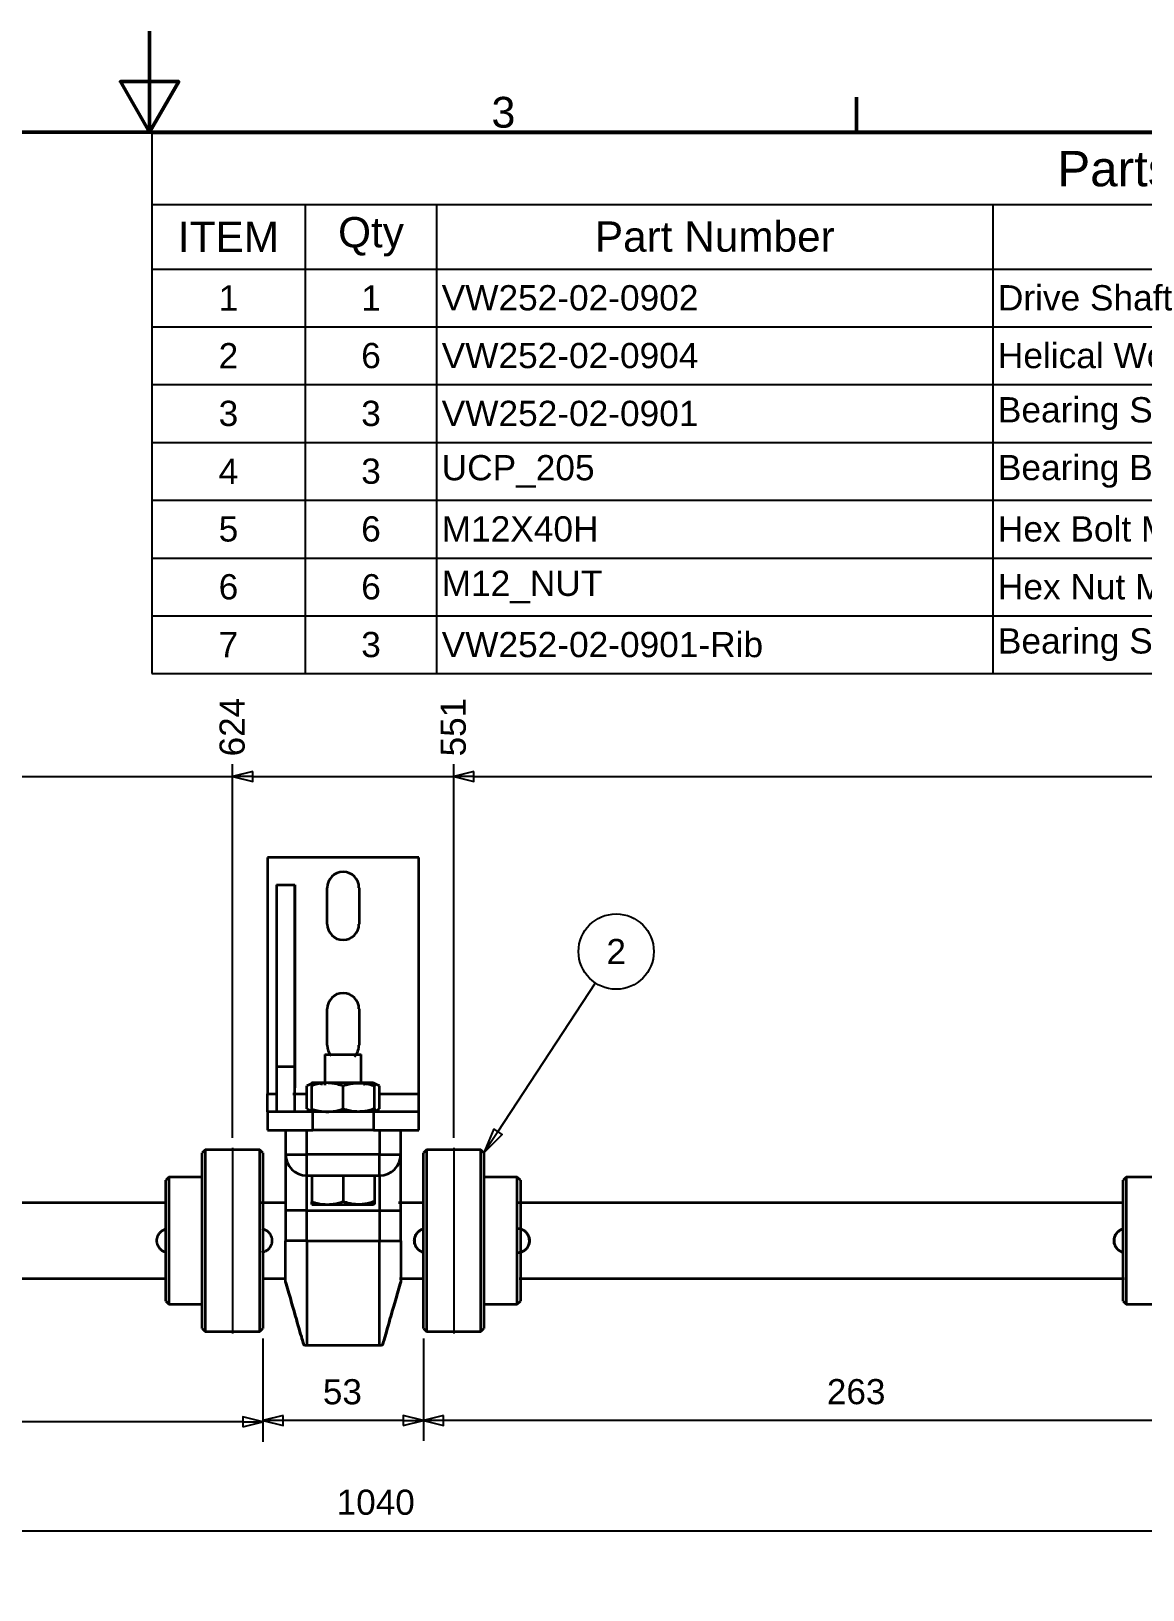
# Paper-space layout 'Roller Drive Assly' of a CAD drawing. Header units: millimetres. Extents: x 0 to 420, y 0 to 297.
# Drawn here: x 198.3 to 308.4, y 142.6 to 297 of the extents above; entities that cross this region are included whole.
import ezdxf

# ---------------------------------------------------------------- set-up
doc = ezdxf.new("R2010")
doc.units = ezdxf.units.MM
doc.linetypes.add('ACAD_ISO08W100', pattern=[36, 24, -3, 6, -3])
for name, color, linetype, lineweight in [('2dTransBorder', 7, 'Continuous', 35), ('Centerline', 7, 'ACAD_ISO08W100', 25), ('Dimensions', 5, 'Continuous', 25), ('Leader Lines', 5, 'Continuous', 25), ('Visible Edges', 7, 'Continuous', 50)]:
    doc.layers.add(name, color=color, linetype=linetype, lineweight=lineweight)
doc.layers.add('Title', color=7, linetype='Continuous')
doc.styles.add('Current-ISO', font='ARIAL.TTF')
doc.styles.get("Standard").update_dxf_attribs({"font": 'ARIAL.TTF'})
doc.styles.add('Text Style19', font='ARIAL.TTF')
doc.styles.add('Text Style6', font='ARIAL.TTF')

# ---------------------------------------------------------------- blocks, each defined once
blk = doc.blocks.new('2dTransSymbol10')
at = {"color": 179}
for points in [[(239.12, 159.92), (237.12, 159.42), (239.12, 158.92), (239.12, 159.92)], [(314.02, 158.92), (316.02, 159.42), (314.02, 159.92), (314.02, 158.92)]]:
    blk.add_solid(points, dxfattribs=at)
at = {"layer": 'Dimensions', "color": 179, "linetype": 'Continuous', "lineweight": 25, "true_color": 0x262659}
for p, q in [((237.12, 167.52), (237.12, 157.42)), ((316.02, 167.52), (316.02, 157.42)), ((239.12, 159.92), (237.12, 159.42)), ((239.12, 159.42), (237.12, 159.42)), ((237.12, 159.42), (239.12, 158.92)), ((239.12, 158.92), (239.12, 159.92)), ((314.02, 159.42), (239.12, 159.42)), ((316.02, 159.42), (314.02, 159.92)), ((314.02, 159.92), (314.02, 158.92)), ((314.02, 159.42), (316.02, 159.42)), ((314.02, 158.92), (316.02, 159.42))]:
    blk.add_line(p, q, dxfattribs=at)
for points in [[(239.12, 159.92), (237.12, 159.42), (239.12, 158.92), (239.12, 159.92)], [(314.02, 158.92), (316.02, 159.42), (314.02, 159.92), (314.02, 158.92)]]:
    blk.add_lwpolyline(points, dxfattribs=at)
at = {"layer": 'Dimensions', "color": 18, "linetype": 'Continuous', "lineweight": 25, "true_color": 0x000000, "insert": (277.08, 160.99), "char_height": 2.489, "attachment_point": 7, "style": 'Text Style6'}
blk.add_mtext('263', dxfattribs=at)
blk = doc.blocks.new('2dTransSymbol11')
at = {"color": 179}
for points in [[(223.22, 159.91), (221.22, 159.41), (223.22, 158.91), (223.22, 159.91)], [(235.12, 158.91), (237.12, 159.41), (235.12, 159.91), (235.12, 158.91)]]:
    blk.add_solid(points, dxfattribs=at)
at = {"layer": 'Dimensions', "color": 179, "linetype": 'Continuous', "lineweight": 25, "true_color": 0x262659}
for p, q in [((221.22, 167.52), (221.22, 157.41)), ((237.12, 167.52), (237.12, 157.41)), ((223.22, 159.91), (221.22, 159.41)), ((223.22, 159.41), (221.22, 159.41)), ((221.22, 159.41), (223.22, 158.91)), ((223.22, 158.91), (223.22, 159.91)), ((235.12, 159.41), (223.22, 159.41)), ((237.12, 159.41), (235.12, 159.91)), ((235.12, 159.91), (235.12, 158.91)), ((235.12, 159.41), (237.12, 159.41)), ((235.12, 158.91), (237.12, 159.41))]:
    blk.add_line(p, q, dxfattribs=at)
for points in [[(223.22, 159.91), (221.22, 159.41), (223.22, 158.91), (223.22, 159.91)], [(235.12, 158.91), (237.12, 159.41), (235.12, 159.91), (235.12, 158.91)]]:
    blk.add_lwpolyline(points, dxfattribs=at)
at = {"layer": 'Dimensions', "linetype": 'Continuous', "lineweight": 25, "insert": (227.16, 160.98), "char_height": 2.489, "attachment_point": 7, "style": 'Text Style6'}
blk.add_mtext('53', dxfattribs=at)
blk = doc.blocks.new('2dTransSymbol12')
at = {"color": 179}
for points in [[(144.32, 159.79), (142.32, 159.29), (144.32, 158.79), (144.32, 159.79)], [(219.22, 158.79), (221.22, 159.29), (219.22, 159.79), (219.22, 158.79)]]:
    blk.add_solid(points, dxfattribs=at)
at = {"layer": 'Dimensions', "color": 179, "linetype": 'Continuous', "lineweight": 25, "true_color": 0x262659}
for p, q in [((142.32, 167.52), (142.32, 157.29)), ((221.22, 167.52), (221.22, 157.29)), ((144.32, 159.79), (142.32, 159.29)), ((144.32, 159.29), (142.32, 159.29)), ((142.32, 159.29), (144.32, 158.79)), ((144.32, 158.79), (144.32, 159.79)), ((219.22, 159.29), (144.32, 159.29)), ((221.22, 159.29), (219.22, 159.79)), ((219.22, 159.79), (219.22, 158.79)), ((219.22, 159.29), (221.22, 159.29)), ((219.22, 158.79), (221.22, 159.29))]:
    blk.add_line(p, q, dxfattribs=at)
for points in [[(144.32, 159.79), (142.32, 159.29), (144.32, 158.79), (144.32, 159.79)], [(219.22, 158.79), (221.22, 159.29), (219.22, 159.79), (219.22, 158.79)]]:
    blk.add_lwpolyline(points, dxfattribs=at)
at = {"layer": 'Dimensions', "color": 178, "linetype": 'Continuous', "lineweight": 25, "true_color": 0x000003, "insert": (179.8, 160.86), "char_height": 2.489, "attachment_point": 7, "style": 'Text Style6'}
blk.add_mtext('263', dxfattribs=at)
blk = doc.blocks.new('2dCenterLine7')
at = {"layer": 'Centerline', "lineweight": 25}
blk.add_line((240.12, 186.42), (240.12, 168.02), dxfattribs=at)
blk = doc.blocks.new('2dCenterLine8')
at = {"layer": 'Centerline', "lineweight": 25}
blk.add_line((218.22, 186.42), (218.22, 168.02), dxfattribs=at)
blk = doc.blocks.new('2dTransSymbol15')
at = {"color": 179}
for points in [[(220.22, 223.68), (218.22, 223.18), (220.22, 222.68), (220.22, 223.68)], [(242.12, 223.68), (240.12, 223.18), (242.12, 222.68), (242.12, 223.68)]]:
    blk.add_solid(points, dxfattribs=at)
at = {"layer": 'Dimensions', "color": 179, "linetype": 'Continuous', "lineweight": 25, "true_color": 0x262659}
for p, q in [((218.22, 210.44), (218.22, 224.41)), ((240.12, 210.44), (240.12, 224.41)), ((147.32, 223.18), (218.22, 223.18)), ((220.22, 223.68), (218.22, 223.18)), ((220.22, 223.18), (218.22, 223.18)), ((218.22, 223.18), (220.22, 222.68)), ((220.22, 222.68), (220.22, 223.68)), ((220.22, 223.18), (240.12, 223.18)), ((242.12, 223.68), (240.12, 223.18)), ((242.12, 223.18), (240.12, 223.18)), ((240.12, 223.18), (242.12, 222.68)), ((242.12, 222.68), (242.12, 223.68)), ((242.12, 223.18), (313.02, 223.18)), ((218.22, 195.71), (218.22, 210.44)), ((240.12, 195.71), (240.12, 210.44)), ((218.22, 187.42), (218.22, 195.71)), ((240.12, 187.42), (240.12, 195.71))]:
    blk.add_line(p, q, dxfattribs=at)
for points in [[(220.22, 223.68), (218.22, 223.18), (220.22, 222.68), (220.22, 223.68)], [(242.12, 223.68), (240.12, 223.18), (242.12, 222.68), (242.12, 223.68)]]:
    blk.add_lwpolyline(points, dxfattribs=at)
at = {"layer": 'Dimensions', "linetype": 'Continuous', "lineweight": 25, "char_height": 2.489, "attachment_point": 7, "rotation": 90, "style": 'Text Style6'}
for s, insert in [('624', (219.45, 225.18)), ('551', (241.35, 225.18))]:
    blk.add_mtext(s, dxfattribs=dict(at, insert=insert))
blk = doc.blocks.new('2dTransSymbol23')
at = {"layer": 'Dimensions', "color": 179, "linetype": 'Continuous', "lineweight": 25, "true_color": 0x262659}
blk.add_line((95.42, 148.47), (403.42, 148.47), dxfattribs=at)
at = {"layer": 'Dimensions', "linetype": 'Continuous', "lineweight": 25, "insert": (228.53, 150.04), "char_height": 2.489, "attachment_point": 7, "style": 'Text Style6'}
blk.add_mtext('1040', dxfattribs=at)
blk = doc.blocks.new('2dTransSymbol25')
at = {"color": 179}
blk.add_solid([(244.08, 188.29), (243.12, 185.92), (244.91, 187.74), (244.08, 188.29)], dxfattribs=at)
at = {"layer": 'Leader Lines', "color": 179, "linetype": 'Continuous', "lineweight": 25, "true_color": 0x262659}
for p, q in [((244.5, 188.01), (254.17, 202.74)), ((244.08, 188.29), (243.12, 185.92)), ((244.5, 188.01), (243.12, 185.92)), ((243.12, 185.92), (244.91, 187.74)), ((244.91, 187.74), (244.08, 188.29))]:
    blk.add_line(p, q, dxfattribs=at)
blk.add_lwpolyline([(244.08, 188.29), (243.12, 185.92), (244.91, 187.74), (244.08, 188.29)], dxfattribs=at)
blk.add_circle((256.21, 205.85), 3.73, dxfattribs=at)
at = {"layer": 'Leader Lines', "color": 18, "linetype": 'Continuous', "lineweight": 25, "true_color": 0x000000, "insert": (255.25, 204.61), "char_height": 2.49, "attachment_point": 7, "style": 'Text Style19'}
blk.add_mtext('2', dxfattribs=at)
blk = doc.blocks.new('*T45')
at = {"color": 0, "lineweight": -2}
for p, q in [((0, 0), (15.21, 0)), ((0, 0), (0, -7.06)), ((15.21, 0), (28.22, 0)), ((28.22, 0), (83.31, 0)), ((83.31, 0), (145.61, 0)), ((145.61, 0), (199.77, 0)), ((199.77, 0), (199.77, -7.06)), ((0, -7.06), (15.21, -7.06)), ((0, -7.06), (0, -13.45)), ((15.21, -7.06), (28.22, -7.06)), ((15.21, -7.06), (15.21, -13.45)), ((28.22, -7.06), (83.31, -7.06)), ((28.22, -7.06), (28.22, -13.45)), ((83.31, -7.06), (145.61, -7.06)), ((83.31, -7.06), (83.31, -13.45)), ((145.61, -7.06), (199.77, -7.06)), ((145.61, -7.06), (145.61, -13.45)), ((199.77, -7.06), (199.77, -13.45)), ((0, -13.45), (15.21, -13.45)), ((0, -13.45), (0, -19.17)), ((15.21, -13.45), (28.22, -13.45)), ((15.21, -13.45), (15.21, -19.17)), ((28.22, -13.45), (83.31, -13.45)), ((28.22, -13.45), (28.22, -19.17)), ((83.31, -13.45), (145.61, -13.45)), ((83.31, -13.45), (83.31, -19.17)), ((145.61, -13.45), (199.77, -13.45)), ((145.61, -13.45), (145.61, -19.17)), ((199.77, -13.45), (199.77, -19.17)), ((0, -19.17), (15.21, -19.17)), ((0, -19.17), (0, -24.89)), ((15.21, -19.17), (28.22, -19.17)), ((15.21, -19.17), (15.21, -24.89)), ((28.22, -19.17), (83.31, -19.17)), ((28.22, -19.17), (28.22, -24.89)), ((83.31, -19.17), (145.61, -19.17)), ((83.31, -19.17), (83.31, -24.89)), ((145.61, -19.17), (199.77, -19.17)), ((145.61, -19.17), (145.61, -24.89)), ((199.77, -19.17), (199.77, -24.89)), ((0, -24.89), (15.21, -24.89)), ((0, -24.89), (0, -30.62)), ((15.21, -24.89), (28.22, -24.89)), ((15.21, -24.89), (15.21, -30.62)), ((28.22, -24.89), (83.31, -24.89)), ((28.22, -24.89), (28.22, -30.62)), ((83.31, -24.89), (145.61, -24.89)), ((83.31, -24.89), (83.31, -30.62)), ((145.61, -24.89), (199.77, -24.89)), ((145.61, -24.89), (145.61, -30.62)), ((199.77, -24.89), (199.77, -30.62)), ((0, -30.62), (15.21, -30.62)), ((0, -30.62), (0, -36.34)), ((15.21, -30.62), (28.22, -30.62)), ((15.21, -30.62), (15.21, -36.34)), ((28.22, -30.62), (83.31, -30.62)), ((28.22, -30.62), (28.22, -36.34)), ((83.31, -30.62), (145.61, -30.62)), ((83.31, -30.62), (83.31, -36.34)), ((145.61, -30.62), (199.77, -30.62)), ((145.61, -30.62), (145.61, -36.34)), ((199.77, -30.62), (199.77, -36.34)), ((0, -36.34), (15.21, -36.34)), ((0, -36.34), (0, -42.07)), ((15.21, -36.34), (28.22, -36.34)), ((15.21, -36.34), (15.21, -42.07)), ((28.22, -36.34), (83.31, -36.34)), ((28.22, -36.34), (28.22, -42.07)), ((83.31, -36.34), (145.61, -36.34)), ((83.31, -36.34), (83.31, -42.07)), ((145.61, -36.34), (199.77, -36.34)), ((145.61, -36.34), (145.61, -42.07)), ((199.77, -36.34), (199.77, -42.07)), ((0, -42.07), (15.21, -42.07)), ((0, -42.07), (0, -47.79)), ((15.21, -42.07), (28.22, -42.07)), ((15.21, -42.07), (15.21, -47.79)), ((28.22, -42.07), (83.31, -42.07)), ((28.22, -42.07), (28.22, -47.79)), ((83.31, -42.07), (145.61, -42.07)), ((83.31, -42.07), (83.31, -47.79)), ((145.61, -42.07), (199.77, -42.07)), ((145.61, -42.07), (145.61, -47.79)), ((199.77, -42.07), (199.77, -47.79)), ((0, -47.79), (15.21, -47.79)), ((0, -47.79), (0, -53.51)), ((15.21, -47.79), (28.22, -47.79)), ((15.21, -47.79), (15.21, -53.51)), ((28.22, -47.79), (83.31, -47.79)), ((28.22, -47.79), (28.22, -53.51)), ((83.31, -47.79), (145.61, -47.79)), ((83.31, -47.79), (83.31, -53.51)), ((145.61, -47.79), (199.77, -47.79)), ((145.61, -47.79), (145.61, -53.51)), ((199.77, -47.79), (199.77, -53.51)), ((0, -53.51), (15.21, -53.51)), ((15.21, -53.51), (28.22, -53.51)), ((28.22, -53.51), (83.31, -53.51)), ((83.31, -53.51), (145.61, -53.51)), ((145.61, -53.51), (199.77, -53.51))]:
    blk.add_line(p, q, dxfattribs=at)
at = {"color": 0}
for s, insert, char_height, width, attachment_point in [('Parts List', (99.88, -3.53), 3.5, 198.7679, 5), ('ITEM', (7.6, -10.25), 3, 14.2079, 5), ('Qty', (21.72, -10.25), 3, 12.0168, 5), ('Part Number', (55.77, -10.25), 3, 54.0891, 5), ('Description', (114.46, -10.25), 3, 61.2948, 5), ('Remarks', (172.69, -10.25), 3, 53.1593, 5), ('1', (7.6, -16.31), 2.5, 14.2079, 5), ('1', (21.72, -16.31), 2.5, 12.0168, 5), ('VW252-02-0902', (28.72, -16.31), 2.5, 54.0891, 4), ('Drive Shaft', (83.81, -16.31), 2.5, 61.2948, 4), ('See Drg. VW252-02-0901', (146.11, -16.31), 2.5, 53.1593, 4), ('2', (7.6, -22.03), 2.5, 14.2079, 5), ('6', (21.72, -22.03), 2.5, 12.0168, 5), ('VW252-02-0904', (28.72, -22.03), 2.5, 54.0891, 4), ('Helical Worm Wheel', (83.81, -22.03), 2.5, 61.2948, 4), ('B.O.', (146.11, -22.03), 2.5, 53.1593, 4), ('Bearing Support Plate', (83.81, -27.76), 2.5, 61.2948, 4), ('See Drg. VW252-02-0901', (146.11, -27.76), 2.5, 53.1593, 4), ('3', (7.6, -27.76), 2.5, 14.2079, 5), ('3', (21.72, -27.76), 2.5, 12.0168, 5), ('VW252-02-0901', (28.72, -27.76), 2.5, 54.0891, 4), ('4', (7.6, -33.48), 2.5, 14.2079, 5), ('3', (21.72, -33.48), 2.5, 12.0168, 5), ('UCP_205', (28.72, -33.48), 2.5, 54.0891, 4), ('Bearing Block UCP205', (83.81, -33.48), 2.5, 61.2948, 4), ('B.O.', (146.11, -33.48), 2.5, 53.1593, 4), ('5', (7.6, -39.2), 2.5, 14.2079, 5), ('6', (21.72, -39.2), 2.5, 12.0168, 5), ('M12X40H', (28.72, -39.2), 2.5, 54.0891, 4), ('Hex Bolt M12x40', (83.81, -39.2), 2.5, 61.2948, 4), ('B.O.', (146.11, -39.2), 2.5, 53.1593, 4), ('6', (7.6, -44.93), 2.5, 14.2079, 5), ('6', (21.72, -44.93), 2.5, 12.0168, 5), ('M12_NUT', (28.72, -44.93), 2.5, 54.0891, 4), ('Hex Nut M12 + Plain Washer', (83.81, -44.93), 2.5, 61.2948, 4), ('B.O.', (146.11, -44.93), 2.5, 53.1593, 4), ('3', (21.72, -50.65), 2.5, 12.0168, 5), ('VW252-02-0901-Rib', (28.72, -50.65), 2.5, 54.0891, 4), ('Bearing Support Plate Rib', (83.81, -50.65), 2.5, 61.2948, 4), ('See Drg. VW252-02-0901', (146.11, -50.65), 2.5, 53.1593, 4), ('7', (7.6, -50.65), 2.5, 14.2079, 5)]:
    blk.add_mtext(s, dxfattribs=dict(at, insert=insert, char_height=char_height, width=width, attachment_point=attachment_point))
blk = doc.blocks.new('Default Border')
at = {"layer": '2dTransBorder', "color": 179, "linetype": 'Continuous', "lineweight": 50, "true_color": 0x262659}
for points in [[(210, 297), (210, 287), (207.11, 292), (212.89, 292), (210, 287)], [(280, 287), (280, 290.45)], [(10, 10), (10, 287), (410, 287), (410, 10), (10, 10)]]:
    blk.add_lwpolyline(points, dxfattribs=at)
at = {"layer": '2dTransBorder', "color": 179, "lineweight": 211, "insert": (243.86, 287.4), "char_height": 3.05, "attachment_point": 7, "style": 'Current-ISO'}
blk.add_mtext('3', dxfattribs=at)
blk = doc.blocks.new('Title')
at = {"layer": '2dTransBorder'}
blk.add_blockref('Default Border', (-10, -10), dxfattribs=at)

psp = doc.layouts.new('Roller Drive Assly')

# ---------------------------------------------------------------- linework, layer by layer
at = {"layer": 'Visible Edges', "color": 179, "linetype": 'Continuous', "lineweight": 35, "true_color": 0x262659}
for p, q in [((221.67, 215.17), (221.67, 191.77)), ((236.67, 215.17), (221.67, 215.17)), ((236.67, 191.77), (236.67, 215.17)), ((222.57, 212.47), (222.57, 194.47)), ((222.57, 212.47), (224.37, 212.47)), ((224.37, 212.47), (224.37, 192.37)), ((224.37, 194.47), (224.37, 212.47)), ((227.6, 208.57), (227.6, 212.17)), ((230.75, 212.17), (230.75, 208.57)), ((227.6, 196.57), (227.6, 200.17)), ((230.75, 200.17), (230.75, 196.57)), ((227.37, 195.67), (230.97, 195.67)), ((227.37, 195.67), (227.37, 192.62)), ((230.97, 192.73), (230.97, 195.67)), ((222.57, 194.47), (222.57, 189.97)), ((222.57, 194.47), (224.37, 194.47)), ((224.37, 189.97), (224.37, 194.47)), ((221.67, 191.77), (222.66, 191.77)), ((221.67, 189.97), (221.67, 191.77)), ((224.19, 191.77), (225.62, 191.77)), ((225.57, 190.29), (225.57, 192.54)), ((232.18, 192.85), (226.06, 192.85)), ((226.06, 190.26), (226.06, 192.57)), ((229.17, 190.29), (229.17, 192.54)), ((232.29, 192.79), (232.18, 192.85)), ((232.29, 190.31), (232.29, 192.51)), ((232.73, 191.77), (236.67, 191.77)), ((232.77, 190.29), (232.77, 192.54)), ((236.67, 189.97), (236.67, 191.77)), ((226.17, 189.97), (221.67, 189.97)), ((221.67, 189.97), (221.67, 188.17)), ((226.17, 188.17), (226.17, 189.97)), ((232.17, 189.97), (226.17, 189.97)), ((236.67, 189.97), (232.17, 189.97)), ((232.17, 189.97), (232.17, 188.17)), ((232.18, 189.97), (232.29, 190.04)), ((236.67, 188.17), (236.67, 189.97)), ((221.67, 188.17), (226.17, 188.17)), ((223.47, 188.17), (223.47, 185.77)), ((225.57, 185.77), (225.57, 188.17)), ((232.17, 188.17), (226.17, 188.17)), ((232.17, 188.17), (236.67, 188.17)), ((232.77, 188.17), (232.77, 185.77)), ((234.87, 185.77), (234.87, 188.17)), ((215.52, 186.22), (215.22, 185.92)), ((215.22, 168.52), (215.22, 185.92)), ((215.52, 186.22), (215.52, 177.22)), ((220.92, 186.22), (215.52, 186.22)), ((220.92, 168.22), (220.92, 186.22)), ((221.22, 185.92), (220.92, 186.22)), ((221.22, 185.92), (221.22, 177.22)), ((223.47, 185.77), (223.47, 180.22)), ((223.47, 185.77), (225.57, 185.77)), ((223.47, 185.77), (223.47, 180.22)), ((225.57, 183.67), (225.57, 185.77)), ((232.77, 185.77), (225.57, 185.77)), ((232.77, 183.67), (232.77, 185.77)), ((232.77, 185.77), (234.87, 185.77)), ((234.87, 180.22), (234.87, 185.77)), ((234.87, 180.22), (234.87, 185.77)), ((237.42, 186.22), (237.12, 185.92)), ((237.12, 177.22), (237.12, 185.92)), ((237.42, 186.22), (237.42, 168.22)), ((242.82, 186.22), (237.42, 186.22)), ((242.82, 177.22), (242.82, 186.22)), ((243.12, 185.92), (242.82, 186.22)), ((243.12, 185.92), (243.12, 168.52)), ((211.92, 183.52), (211.62, 183.22)), ((211.62, 171.22), (211.62, 183.22)), ((211.92, 183.52), (211.92, 177.22)), ((215.22, 183.52), (211.92, 183.52)), ((225.57, 183.67), (228.63, 183.67)), ((225.57, 180.22), (225.57, 183.67)), ((226.06, 183.67), (226.06, 181.08)), ((226.06, 183.67), (229.17, 183.67)), ((229.17, 183.67), (229.17, 181.11)), ((229.17, 183.67), (232.29, 183.67)), ((229.72, 183.67), (232.77, 183.67)), ((232.29, 183.67), (232.29, 181.13)), ((232.77, 183.67), (232.77, 180.22)), ((246.42, 183.52), (243.12, 183.52)), ((246.42, 177.22), (246.42, 183.52)), ((246.72, 183.22), (246.42, 183.52)), ((246.72, 183.22), (246.72, 171.22)), ((306.72, 183.52), (306.42, 183.22)), ((306.42, 171.22), (306.42, 183.22)), ((306.72, 183.52), (306.72, 177.22)), ((310.02, 183.52), (306.72, 183.52)), ((211.54, 180.97), (151.72, 180.97)), ((223.42, 180.97), (221, 180.97)), ((226.06, 180.79), (229.12, 180.79)), ((229.12, 180.79), (232.18, 180.79)), ((232.18, 180.79), (232.29, 180.86)), ((237.06, 180.97), (234.64, 180.97)), ((306.45, 180.97), (246.4, 180.97)), ((223.47, 180.22), (223.47, 177.22)), ((225.57, 180.22), (223.47, 180.22)), ((225.57, 177.22), (225.57, 180.22)), ((225.57, 180.22), (232.77, 180.22)), ((232.77, 180.22), (234.87, 180.22)), ((232.77, 180.22), (232.77, 177.22)), ((234.87, 177.22), (234.87, 180.22)), ((211.92, 177.22), (211.92, 170.92)), ((215.52, 177.22), (215.52, 168.22)), ((221.22, 177.22), (221.22, 168.52)), ((223.47, 173.15), (223.47, 177.22)), ((225.57, 177.22), (223.47, 177.22)), ((223.47, 173.15), (223.47, 177.22)), ((225.57, 177.22), (225.57, 166.87)), ((225.57, 177.22), (232.77, 177.22)), ((232.77, 177.22), (234.87, 177.22)), ((232.77, 166.87), (232.77, 177.22)), ((234.87, 177.22), (234.87, 173.15)), ((234.87, 177.22), (234.87, 173.15)), ((237.12, 168.52), (237.12, 177.22)), ((242.82, 168.22), (242.82, 177.22)), ((246.42, 170.92), (246.42, 177.22)), ((306.72, 177.22), (306.72, 170.92)), ((151.82, 173.47), (211.65, 173.47)), ((221.1, 173.47), (223.52, 173.47)), ((234.74, 173.47), (237.16, 173.47)), ((246.62, 173.47), (306.55, 173.47)), ((211.62, 171.22), (211.92, 170.92)), ((211.92, 170.92), (215.22, 170.92)), ((243.12, 170.92), (246.42, 170.92)), ((246.42, 170.92), (246.72, 171.22)), ((306.42, 171.22), (306.72, 170.92)), ((306.72, 170.92), (310.02, 170.92)), ((215.22, 168.52), (215.52, 168.22)), ((220.92, 168.22), (221.22, 168.52)), ((237.12, 168.52), (237.42, 168.22)), ((242.82, 168.22), (243.12, 168.52)), ((215.52, 168.22), (220.92, 168.22)), ((225.57, 166.87), (232.77, 166.87)), ((237.42, 168.22), (242.82, 168.22))]:
    psp.add_line(p, q, dxfattribs=at)
for points in [[(227.17, 192.68), (227.1, 192.71), (227.03, 192.73), (226.96, 192.76), (226.9, 192.78), (226.83, 192.8), (226.77, 192.81), (226.71, 192.82), (226.64, 192.83), (226.58, 192.83), (226.52, 192.84), (226.46, 192.84), (226.39, 192.83), (226.33, 192.83), (226.27, 192.82), (226.2, 192.8), (226.14, 192.79), (226.08, 192.77), (226.01, 192.75), (225.94, 192.72), (225.87, 192.7), (225.8, 192.66), (225.73, 192.63), (225.65, 192.59), (225.58, 192.54)], [(226.06, 192.57), (226.06, 192.59), (226.06, 192.61), (226.06, 192.63), (226.06, 192.65), (226.06, 192.67), (226.06, 192.69), (226.06, 192.71), (226.06, 192.72), (226.06, 192.74), (226.06, 192.75), (226.06, 192.77), (226.06, 192.78), (226.06, 192.79), (226.06, 192.8), (226.06, 192.81), (226.06, 192.82), (226.06, 192.83), (226.06, 192.83), (226.06, 192.84), (226.06, 192.84), (226.06, 192.85), (226.06, 192.85), (226.06, 192.85), (226.06, 192.85)], [(226.06, 192.85), (226.06, 192.85), (226.06, 192.85), (226.06, 192.85), (226.06, 192.84), (226.06, 192.84), (226.06, 192.83), (226.06, 192.83), (226.06, 192.82), (226.06, 192.81), (226.06, 192.8), (226.06, 192.79), (226.06, 192.78), (226.06, 192.77), (226.06, 192.75), (226.06, 192.74), (226.06, 192.72), (226.06, 192.71), (226.06, 192.69), (226.06, 192.67), (226.06, 192.65), (226.06, 192.63), (226.06, 192.61), (226.06, 192.59), (226.06, 192.57)], [(229.17, 192.54), (229.03, 192.59), (228.88, 192.63), (228.74, 192.67), (228.61, 192.71), (228.47, 192.74), (228.34, 192.76), (228.22, 192.79), (228.09, 192.8), (227.97, 192.82), (227.85, 192.83), (227.73, 192.83), (227.61, 192.84), (227.49, 192.84), (227.37, 192.83), (227.24, 192.82), (227.12, 192.81), (227, 192.8), (226.87, 192.78), (226.75, 192.75), (226.61, 192.73), (226.48, 192.69), (226.34, 192.66), (226.2, 192.62), (226.06, 192.57)], [(232.29, 192.51), (232.14, 192.56), (232, 192.6), (231.86, 192.64), (231.73, 192.68), (231.59, 192.71), (231.46, 192.73), (231.34, 192.75), (231.21, 192.77), (231.09, 192.78), (230.97, 192.79), (230.85, 192.8), (230.72, 192.8), (230.6, 192.8), (230.48, 192.8), (230.36, 192.79), (230.24, 192.78), (230.12, 192.76), (229.99, 192.74), (229.86, 192.72), (229.73, 192.69), (229.6, 192.66), (229.46, 192.63), (229.32, 192.59), (229.17, 192.54)], [(232.77, 192.54), (232.69, 192.59), (232.62, 192.63), (232.54, 192.67), (232.47, 192.7), (232.4, 192.73), (232.33, 192.75), (232.26, 192.77), (232.2, 192.79), (232.13, 192.81), (232.07, 192.82), (232, 192.83), (231.94, 192.83), (231.87, 192.84), (231.81, 192.84), (231.75, 192.83), (231.68, 192.83), (231.62, 192.82), (231.55, 192.8), (231.49, 192.79), (231.42, 192.77), (231.35, 192.75), (231.28, 192.72), (231.21, 192.69), (231.14, 192.66)], [(232.29, 192.51), (232.29, 192.56), (232.29, 192.6), (232.29, 192.64), (232.29, 192.67), (232.29, 192.7), (232.29, 192.72), (232.29, 192.74), (232.29, 192.76), (232.29, 192.77), (232.29, 192.78), (232.29, 192.78), (232.29, 192.79), (232.29, 192.78), (232.29, 192.78), (232.29, 192.77), (232.29, 192.76), (232.29, 192.74), (232.29, 192.72), (232.29, 192.7), (232.29, 192.67), (232.29, 192.64), (232.29, 192.6), (232.29, 192.56), (232.29, 192.51)], [(225.58, 190.28), (225.6, 190.27), (225.63, 190.25), (225.66, 190.24), (225.68, 190.22), (225.71, 190.21), (225.74, 190.2), (225.76, 190.18), (225.79, 190.17), (225.81, 190.16), (225.84, 190.15), (225.86, 190.14), (225.89, 190.13), (225.91, 190.12), (225.93, 190.11), (225.96, 190.1), (225.98, 190.09), (226, 190.08), (226.03, 190.07), (226.05, 190.06), (226.07, 190.06), (226.1, 190.05), (226.12, 190.04), (226.14, 190.04), (226.16, 190.03)], [(226.06, 190.26), (226.2, 190.21), (226.34, 190.17), (226.48, 190.13), (226.61, 190.1), (226.75, 190.07), (226.87, 190.05), (227, 190.03), (227.12, 190.01), (227.24, 190), (227.37, 190), (227.49, 189.99), (227.61, 189.99), (227.73, 189.99), (227.85, 190), (227.97, 190.01), (228.09, 190.02), (228.22, 190.04), (228.34, 190.06), (228.47, 190.09), (228.61, 190.12), (228.74, 190.15), (228.88, 190.19), (229.03, 190.24), (229.17, 190.29)], [(226.06, 189.97), (226.06, 189.97), (226.06, 189.98), (226.06, 189.98), (226.06, 189.98), (226.06, 189.99), (226.06, 189.99), (226.06, 190), (226.06, 190.01), (226.06, 190.02), (226.06, 190.02), (226.06, 190.04), (226.06, 190.05), (226.06, 190.06), (226.06, 190.07), (226.06, 190.09), (226.06, 190.1), (226.06, 190.12), (226.06, 190.13), (226.06, 190.15), (226.06, 190.17), (226.06, 190.19), (226.06, 190.21), (226.06, 190.23), (226.06, 190.26)], [(229.17, 190.29), (229.32, 190.24), (229.46, 190.2), (229.6, 190.16), (229.73, 190.13), (229.86, 190.11), (229.99, 190.08), (230.12, 190.06), (230.24, 190.05), (230.36, 190.04), (230.48, 190.03), (230.6, 190.02), (230.72, 190.02), (230.85, 190.03), (230.97, 190.03), (231.09, 190.04), (231.21, 190.06), (231.34, 190.07), (231.46, 190.09), (231.59, 190.12), (231.73, 190.15), (231.86, 190.18), (232, 190.22), (232.14, 190.27), (232.29, 190.31)], [(232.11, 190.02), (232.14, 190.02), (232.16, 190.03), (232.19, 190.03), (232.21, 190.04), (232.24, 190.05), (232.27, 190.05), (232.29, 190.06), (232.32, 190.07), (232.34, 190.08), (232.37, 190.09), (232.4, 190.1), (232.42, 190.11), (232.45, 190.12), (232.48, 190.13), (232.51, 190.14), (232.54, 190.16), (232.56, 190.17), (232.59, 190.19), (232.62, 190.2), (232.65, 190.22), (232.68, 190.23), (232.71, 190.25), (232.74, 190.27), (232.77, 190.28)], [(232.29, 190.31), (232.29, 190.27), (232.29, 190.23), (232.29, 190.19), (232.29, 190.16), (232.29, 190.13), (232.29, 190.1), (232.29, 190.08), (232.29, 190.07), (232.29, 190.06), (232.29, 190.05), (232.29, 190.04), (232.29, 190.04), (232.29, 190.04), (232.29, 190.05), (232.29, 190.06), (232.29, 190.07), (232.29, 190.08), (232.29, 190.1), (232.29, 190.13), (232.29, 190.16), (232.29, 190.19), (232.29, 190.23), (232.29, 190.27), (232.29, 190.31)], [(226.06, 181.08), (226.2, 181.03), (226.34, 180.99), (226.48, 180.95), (226.61, 180.92), (226.75, 180.89), (226.87, 180.87), (227, 180.85), (227.12, 180.83), (227.24, 180.82), (227.37, 180.82), (227.49, 180.81), (227.61, 180.81), (227.73, 180.81), (227.85, 180.82), (227.97, 180.83), (228.09, 180.84), (228.22, 180.86), (228.34, 180.88), (228.47, 180.91), (228.61, 180.94), (228.74, 180.97), (228.88, 181.01), (229.03, 181.06), (229.17, 181.11)], [(226.06, 180.79), (226.06, 180.79), (226.06, 180.8), (226.06, 180.8), (226.06, 180.8), (226.06, 180.81), (226.06, 180.81), (226.06, 180.82), (226.06, 180.83), (226.06, 180.84), (226.06, 180.84), (226.06, 180.86), (226.06, 180.87), (226.06, 180.88), (226.06, 180.89), (226.06, 180.91), (226.06, 180.92), (226.06, 180.94), (226.06, 180.95), (226.06, 180.97), (226.06, 180.99), (226.06, 181.01), (226.06, 181.03), (226.06, 181.05), (226.06, 181.08)], [(229.17, 181.11), (229.32, 181.06), (229.46, 181.02), (229.6, 180.98), (229.73, 180.95), (229.86, 180.93), (229.99, 180.9), (230.12, 180.88), (230.24, 180.87), (230.36, 180.86), (230.48, 180.85), (230.6, 180.84), (230.72, 180.84), (230.85, 180.85), (230.97, 180.85), (231.09, 180.86), (231.21, 180.88), (231.34, 180.89), (231.46, 180.91), (231.59, 180.94), (231.73, 180.97), (231.86, 181), (232, 181.04), (232.14, 181.09), (232.29, 181.13)], [(232.29, 181.13), (232.29, 181.09), (232.29, 181.05), (232.29, 181.01), (232.29, 180.98), (232.29, 180.95), (232.29, 180.92), (232.29, 180.9), (232.29, 180.89), (232.29, 180.88), (232.29, 180.87), (232.29, 180.86), (232.29, 180.86), (232.29, 180.86), (232.29, 180.87), (232.29, 180.88), (232.29, 180.89), (232.29, 180.9), (232.29, 180.92), (232.29, 180.95), (232.29, 180.98), (232.29, 181.01), (232.29, 181.05), (232.29, 181.09), (232.29, 181.13)], [(210.72, 177.22), (210.73, 177.29), (210.73, 177.35), (210.74, 177.42), (210.75, 177.49), (210.77, 177.55), (210.79, 177.62), (210.82, 177.68), (210.84, 177.75), (210.88, 177.81), (210.91, 177.86), (210.95, 177.92), (210.99, 177.97), (211.03, 178.02), (211.07, 178.07), (211.12, 178.11), (211.17, 178.16), (211.22, 178.2), (211.28, 178.24), (211.34, 178.27), (211.4, 178.3), (211.46, 178.33), (211.52, 178.35), (211.59, 178.38), (211.66, 178.39)], [(221.12, 178.41), (221.19, 178.39), (221.26, 178.38), (221.32, 178.35), (221.39, 178.33), (221.46, 178.3), (221.52, 178.27), (221.58, 178.23), (221.64, 178.19), (221.69, 178.15), (221.74, 178.1), (221.79, 178.05), (221.84, 178), (221.88, 177.95), (221.92, 177.89), (221.96, 177.83), (221.99, 177.77), (222.02, 177.7), (222.05, 177.64), (222.07, 177.57), (222.09, 177.5), (222.11, 177.43), (222.12, 177.36), (222.12, 177.29), (222.12, 177.22)], [(236.22, 177.22), (236.23, 177.29), (236.23, 177.36), (236.24, 177.43), (236.26, 177.49), (236.27, 177.56), (236.3, 177.63), (236.32, 177.69), (236.35, 177.76), (236.38, 177.82), (236.42, 177.88), (236.46, 177.93), (236.5, 177.99), (236.54, 178.04), (236.59, 178.09), (236.64, 178.13), (236.69, 178.17), (236.75, 178.21), (236.81, 178.25), (236.87, 178.28), (236.93, 178.32), (236.99, 178.34), (237.06, 178.37), (237.13, 178.39), (237.19, 178.4)], [(246.54, 178.42), (246.61, 178.41), (246.68, 178.39), (246.76, 178.38), (246.83, 178.35), (246.9, 178.33), (246.97, 178.29), (247.03, 178.26), (247.09, 178.22), (247.15, 178.18), (247.21, 178.13), (247.26, 178.08), (247.31, 178.03), (247.36, 177.98), (247.4, 177.92), (247.44, 177.86), (247.48, 177.79), (247.51, 177.73), (247.54, 177.66), (247.57, 177.59), (247.59, 177.51), (247.6, 177.44), (247.62, 177.37), (247.62, 177.3), (247.62, 177.22)], [(305.52, 177.22), (305.53, 177.29), (305.53, 177.36), (305.54, 177.43), (305.56, 177.49), (305.57, 177.56), (305.6, 177.63), (305.62, 177.69), (305.65, 177.76), (305.68, 177.82), (305.72, 177.88), (305.76, 177.93), (305.8, 177.99), (305.84, 178.04), (305.89, 178.09), (305.94, 178.13), (305.99, 178.17), (306.05, 178.21), (306.11, 178.25), (306.17, 178.28), (306.23, 178.32), (306.29, 178.34), (306.36, 178.37), (306.43, 178.39), (306.49, 178.4)], [(211.62, 176.06), (211.55, 176.08), (211.49, 176.1), (211.43, 176.13), (211.37, 176.16), (211.31, 176.19), (211.26, 176.23), (211.2, 176.26), (211.15, 176.31), (211.1, 176.35), (211.06, 176.39), (211.02, 176.44), (210.98, 176.49), (210.94, 176.54), (210.9, 176.6), (210.87, 176.65), (210.84, 176.71), (210.81, 176.77), (210.79, 176.84), (210.77, 176.9), (210.75, 176.96), (210.74, 177.03), (210.73, 177.09), (210.73, 177.16), (210.72, 177.22)], [(222.12, 177.22), (222.12, 177.15), (222.12, 177.08), (222.11, 177.01), (222.09, 176.94), (222.07, 176.87), (222.05, 176.8), (222.02, 176.73), (221.99, 176.67), (221.95, 176.6), (221.91, 176.54), (221.87, 176.48), (221.82, 176.43), (221.78, 176.38), (221.73, 176.33), (221.67, 176.29), (221.62, 176.24), (221.56, 176.2), (221.49, 176.17), (221.43, 176.13), (221.36, 176.1), (221.29, 176.08), (221.22, 176.06), (221.15, 176.04), (221.08, 176.03)], [(237.16, 176.05), (237.09, 176.07), (237.02, 176.09), (236.96, 176.12), (236.9, 176.14), (236.84, 176.18), (236.78, 176.21), (236.72, 176.25), (236.67, 176.29), (236.62, 176.33), (236.57, 176.38), (236.53, 176.42), (236.49, 176.47), (236.45, 176.53), (236.41, 176.58), (236.38, 176.64), (236.34, 176.7), (236.32, 176.76), (236.29, 176.83), (236.27, 176.89), (236.25, 176.96), (236.24, 177.02), (236.23, 177.09), (236.23, 177.16), (236.22, 177.22)], [(247.62, 177.22), (247.62, 177.15), (247.62, 177.08), (247.6, 177), (247.59, 176.93), (247.57, 176.85), (247.54, 176.78), (247.51, 176.71), (247.47, 176.64), (247.44, 176.58), (247.39, 176.51), (247.35, 176.46), (247.3, 176.4), (247.25, 176.35), (247.19, 176.3), (247.13, 176.26), (247.07, 176.21), (247.01, 176.17), (246.94, 176.14), (246.87, 176.11), (246.8, 176.08), (246.72, 176.06), (246.65, 176.04), (246.57, 176.03), (246.5, 176.03)], [(306.46, 176.05), (306.39, 176.07), (306.32, 176.09), (306.26, 176.12), (306.2, 176.14), (306.14, 176.18), (306.08, 176.21), (306.02, 176.25), (305.97, 176.29), (305.92, 176.33), (305.87, 176.38), (305.83, 176.42), (305.79, 176.47), (305.75, 176.53), (305.71, 176.58), (305.68, 176.64), (305.64, 176.7), (305.62, 176.76), (305.59, 176.83), (305.57, 176.89), (305.55, 176.96), (305.54, 177.02), (305.53, 177.09), (305.53, 177.16), (305.52, 177.22)], [(223.47, 173.15), (223.53, 172.95), (223.66, 172.5), (223.8, 172.03), (223.94, 171.54), (224.07, 171.08), (224.19, 170.65), (224.31, 170.23), (224.43, 169.82), (224.54, 169.44), (224.63, 169.11), (224.73, 168.78), (224.81, 168.48), (224.89, 168.2), (224.96, 167.96), (225.03, 167.73), (225.08, 167.54), (225.13, 167.37), (225.17, 167.23), (225.21, 167.11), (225.23, 167.01), (225.25, 166.95), (225.26, 166.91), (225.27, 166.9), (225.26, 166.91), (225.25, 166.95), (225.23, 167.01), (225.21, 167.11), (225.17, 167.23), (225.13, 167.37), (225.08, 167.54), (225.03, 167.73), (224.96, 167.96), (224.89, 168.2), (224.81, 168.48), (224.73, 168.78), (224.63, 169.11), (224.54, 169.44), (224.43, 169.82), (224.31, 170.23), (224.19, 170.65), (224.07, 171.08), (223.94, 171.54), (223.8, 172.03), (223.66, 172.5), (223.53, 172.95), (223.47, 173.15)], [(234.87, 173.15), (234.82, 172.95), (234.69, 172.5), (234.55, 172.03), (234.41, 171.54), (234.28, 171.08), (234.16, 170.65), (234.04, 170.23), (233.92, 169.82), (233.81, 169.44), (233.72, 169.11), (233.62, 168.78), (233.53, 168.48), (233.46, 168.2), (233.39, 167.96), (233.32, 167.73), (233.26, 167.54), (233.22, 167.37), (233.18, 167.23), (233.14, 167.11), (233.11, 167.01), (233.1, 166.95), (233.08, 166.91), (233.08, 166.9), (233.08, 166.91), (233.1, 166.95), (233.11, 167.01), (233.14, 167.11), (233.18, 167.23), (233.22, 167.37), (233.26, 167.54), (233.32, 167.73), (233.39, 167.96), (233.46, 168.2), (233.53, 168.48), (233.62, 168.78), (233.72, 169.11), (233.81, 169.44), (233.92, 169.82), (234.04, 170.23), (234.16, 170.65), (234.28, 171.08), (234.41, 171.54), (234.55, 172.03), (234.69, 172.5), (234.82, 172.95), (234.87, 173.15)]]:
    psp.add_lwpolyline(points, dxfattribs=at)
for centre, radius, start, end in [((229.17, 212.17), 1.57, 0, 180), ((229.17, 208.57), 1.57, 180, 0), ((229.17, 200.17), 1.57, 0, 180), ((229.17, 196.57), 1.58, 180.0057, 221.3108), ((229.17, 196.57), 1.57, 314.999, 359.9943), ((225.57, 185.77), 2.1, 180, 270), ((232.77, 185.77), 2.1, 270, 0), ((232.77, 185.77), 2.1, 270, 0), ((237.42, 177.22), 1.2, 107.204, 257.1441), ((246.42, 177.22), 1.2, 274.2027, 81.497), ((306.72, 177.22), 1.2, 107.209, 257.1326), ((225.57, 168.97), 2.1, 261.6091, 270), ((232.77, 168.97), 2.1, 270, 278.3909)]:
    psp.add_arc(centre, radius, start, end, dxfattribs=at)

# ---------------------------------------------------------------- block references
psp.add_blockref('*T45', (210.21, 286.89))
at = {"layer": 'Centerline'}
for name in ['2dCenterLine8', '2dCenterLine7']:
    psp.add_blockref(name, (0, 0), dxfattribs=at)
at = {"layer": 'Dimensions'}
for name in ['2dTransSymbol15', '2dTransSymbol23', '2dTransSymbol12', '2dTransSymbol11', '2dTransSymbol10']:
    psp.add_blockref(name, (0, 0), dxfattribs=at)
at = {"layer": 'Leader Lines'}
psp.add_blockref('2dTransSymbol25', (0, 0), dxfattribs=at)
at = {"layer": 'Title'}
psp.add_blockref('Title', (10, 10), dxfattribs=at)

doc.saveas('drawing.dxf')
